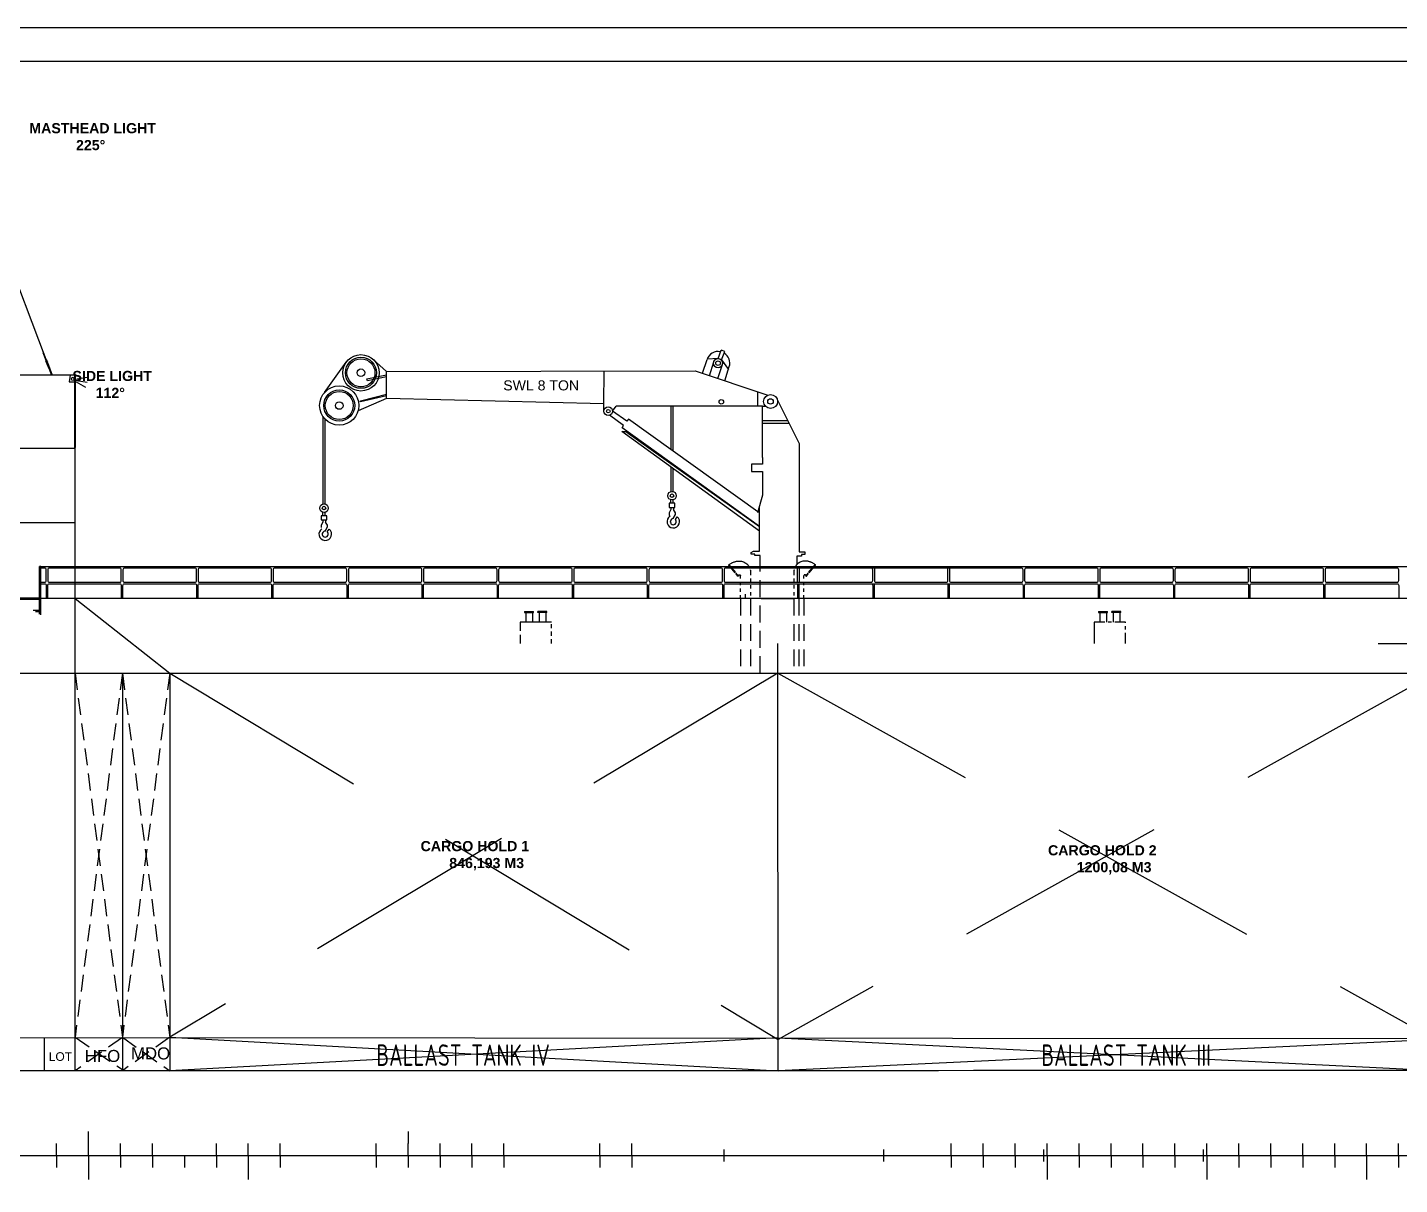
# Model space of a CAD drawing. Header units: millimetres. Extents: x 2592 to 2762, y 1632 to 1753.
# Drawn here: x 2624.26 to 2664.86, y 1718.48 to 1752.72 of the extents above; entities that cross this region are included whole.
import ezdxf

# ---------------------------------------------------------------- set-up
doc = ezdxf.new("R2010")
doc.units = ezdxf.units.MM
for name, pattern in [('ASVLTYPE', [0.75, 0.5, -0.25]), ('C_CENTER_L', [2, 1.25, -0.25, 0.25, -0.25]), ('C_PHANTOM_L', [2.5, 1.25, -0.25, 0.25, -0.25, 0.25, -0.25]), ('DASHED', [0.75, 0.5, -0.25]), ('DASHED2', [9.525, 6.35, -3.175]), ('HIDDEN', [0.375, 0.25, -0.125])]:
    doc.linetypes.add(name, pattern=pattern)
for name, color, linetype in [('-1', 7, 'Continuous'), ('15', 7, 'Continuous'), ('Hidrolik&PJ', 150, 'Continuous'), ('Layer3', 7, 'Continuous'), ('R. sheerplan', 7, 'Continuous')]:
    doc.layers.add(name, color=color, linetype=linetype)
for name, color, linetype, lineweight in [('bangunan atas', 10, 'Continuous', 40), ('Hidden', 52, 'HIDDEN', 20), ('Lain', 40, 'Continuous', 20)]:
    doc.layers.add(name, color=color, linetype=linetype, lineweight=lineweight)
doc.styles.add('gurit', font='Arial.ttf', dxfattribs={"height": 0.00225})
doc.styles.add('PPNS', font='swissko.ttf', dxfattribs={"height": 5})
doc.styles.add('tls3', font='ISOCPEUR.TTF', dxfattribs={"width": 0.7, "height": 0.003})

# ---------------------------------------------------------------- blocks, each defined once
blk = doc.blocks.new('vent 1')
blk.add_line((33.055, -56.152), (33.055, -55.973))
at = {"layer": 'Hidden', "color": 7, "linetype": 'ByBlock', "lineweight": -2, "ltscale": 0.2, "true_color": 0xffffff}
blk.add_line((33.341, -55.257), (33.454, -55.118), dxfattribs=at)
for points in [[(32.866, -55.003, 0.046044), (32.855, -55.085), (32.855, -55.349), (32.855, -56.152)], [(33.255, -56.152), (33.255, -55.353), (33.255, -55.243, -1), (33.34, -55.243), (33.442, -55.116)], [(33.34, -55.243, 1), (33.356, -55.255), (33.465, -55.12)]]:
    blk.add_lwpolyline(points, format="xyb", dxfattribs=at)
at = {"layer": 'Lain', "color": 7, "linetype": 'ByBlock', "lineweight": -2, "true_color": 0xffffff}
blk.add_line((33.454, -55.118), (33.711, -54.801), dxfattribs=at)
for points in [[(33.442, -55.116), (33.697, -54.803, 0.17095), (33.333, -54.657, 0.363978), (32.866, -55.003)], [(33.465, -55.12), (33.712, -54.815, 1), (33.697, -54.803)]]:
    blk.add_lwpolyline(points, format="xyb", dxfattribs=at)

msp = doc.modelspace()

# ---------------------------------------------------------------- linework, layer by layer
at = {"layer": '-1', "color": 7}
msp.add_line((2664.23, 1734.493), (2667.603, 1734.493), dxfattribs=at)
at = {"layer": '-1', "color": 7, "linetype": 'DASHED2'}
for p, q in [((2628.468, 1733.617), (2646.47, 1722.777)), ((2646.464, 1733.617), (2628.468, 1722.841)), ((2646.464, 1733.617), (2665.91, 1722.777)), ((2665.916, 1733.617), (2646.47, 1722.777))]:
    msp.add_line(p, q, dxfattribs=at)
at = {"layer": '-1', "color": 7}
for points in [[(2761.939, 1631.918), (2591.739, 1631.918), (2591.739, 1752.718), (2761.939, 1752.718)], [(2760.939, 1632.918), (2592.739, 1632.918), (2592.739, 1751.718), (2760.939, 1751.718)]]:
    msp.add_lwpolyline(points, close=True, dxfattribs=at)
at = {"color": 7, "linetype": 'C_PHANTOM_L', "ltscale": 20}
for p, q in [((2624.813, 1742.862), (2624.724, 1743.095)), ((2624.839, 1742.813), (2624.73, 1743.098)), ((2624.825, 1742.867), (2624.735, 1743.1)), ((2624.816, 1742.895), (2624.801, 1742.89)), ((2624.832, 1742.87), (2624.806, 1742.859)), ((2624.822, 1742.807), (2624.806, 1742.859)), ((2624.857, 1742.82), (2624.832, 1742.87))]:
    msp.add_line(p, q, dxfattribs=at)
at = {"color": 7}
for p, q in [((2624.801, 1742.89), (2624.806, 1742.859)), ((2624.816, 1742.895), (2624.832, 1742.87)), ((2624.817, 1742.805), (2624.862, 1742.822)), ((2624.887, 1742.636), (2624.824, 1742.803)), ((2624.831, 1742.836), (2624.985, 1742.433)), ((2624.837, 1742.795), (2624.975, 1742.433)), ((2624.891, 1742.637), (2624.84, 1742.77)), ((2624.86, 1742.778), (2624.843, 1742.772)), ((2624.861, 1742.775), (2624.844, 1742.768)), ((2624.849, 1742.77), (2624.861, 1742.775)), ((2624.849, 1742.77), (2624.891, 1742.658)), ((2624.853, 1742.802), (2624.994, 1742.433)), ((2624.86, 1742.778), (2624.861, 1742.775)), ((2624.861, 1742.775), (2624.904, 1742.663)), ((2625.668, 1740.288), (2625.668, 1742.433)), ((2625.716, 1742.319), (2626.031, 1742.374)), ((2625.7, 1742.232), (2625.976, 1742.071)), ((2625.707, 1742.276), (2626.022, 1742.219)), ((2625.668, 1738.065), (2625.668, 1740.288)), ((2624.615, 1736.767), (2646.961, 1736.767)), ((2646.127, 1736.767), (2665.575, 1736.767)), ((2646.8, 1736.767), (2646.961, 1736.767))]:
    msp.add_line(p, q, dxfattribs=at)
for p, q in [((2625.668, 1733.617), (2625.668, 1738.065)), ((2625.668, 1735.824), (2628.468, 1733.617)), ((2645.97, 1735.825), (2646.956, 1735.825)), ((2646.464, 1733.617), (2646.464, 1734.493)), ((2595.418, 1733.617), (2708.179, 1733.617)), ((2625.668, 1721.85), (2625.668, 1733.617)), ((2646.47, 1721.85), (2646.464, 1733.617)), ((2624.756, 1722.834), (2624.756, 1721.85)), ((2628.468, 1722.841), (2646.47, 1721.85)), ((2646.47, 1722.827), (2628.468, 1721.85)), ((2646.47, 1722.827), (2665.91, 1721.863)), ((2665.91, 1722.777), (2646.47, 1721.85)), ((2626.067, 1719.696), (2626.067, 1720.05)), ((2635.522, 1720.05), (2635.522, 1719.696)), ((2625.121, 1719.343), (2625.121, 1719.696)), ((2626.067, 1719.343), (2626.067, 1719.696)), ((2627.012, 1719.343), (2627.012, 1719.696)), ((2627.958, 1719.343), (2627.958, 1719.696)), ((2629.849, 1719.343), (2629.849, 1719.696)), ((2630.795, 1719.343), (2630.795, 1719.696)), ((2631.74, 1719.343), (2631.74, 1719.696)), ((2634.577, 1719.343), (2634.577, 1719.696)), ((2635.522, 1719.343), (2635.522, 1719.696)), ((2636.468, 1719.343), (2636.468, 1719.696)), ((2637.414, 1719.343), (2637.414, 1719.696)), ((2638.359, 1719.343), (2638.359, 1719.696)), ((2641.196, 1719.343), (2641.196, 1719.696)), ((2642.141, 1719.343), (2642.141, 1719.696)), ((2651.597, 1719.343), (2651.597, 1719.696)), ((2652.543, 1719.343), (2652.543, 1719.696)), ((2653.488, 1719.343), (2653.488, 1719.696)), ((2654.434, 1719.343), (2654.434, 1719.696)), ((2655.379, 1719.343), (2655.379, 1719.696)), ((2656.325, 1719.343), (2656.325, 1719.696)), ((2657.27, 1719.343), (2657.27, 1719.696)), ((2658.216, 1719.343), (2658.216, 1719.696)), ((2659.162, 1719.343), (2659.162, 1719.696)), ((2660.107, 1719.343), (2660.107, 1719.696)), ((2661.053, 1719.343), (2661.053, 1719.696)), ((2661.998, 1719.343), (2661.998, 1719.696)), ((2662.944, 1719.343), (2662.944, 1719.696)), ((2663.889, 1719.343), (2663.889, 1719.696)), ((2664.835, 1719.343), (2664.835, 1719.696)), ((2625.121, 1719.343), (2625.121, 1718.989)), ((2626.067, 1719.343), (2626.067, 1718.989)), ((2627.012, 1719.343), (2627.012, 1718.989)), ((2627.958, 1719.343), (2627.958, 1718.989)), ((2628.903, 1719.343), (2628.903, 1718.989)), ((2629.849, 1719.343), (2629.849, 1718.989)), ((2630.795, 1719.343), (2630.795, 1718.989)), ((2631.74, 1719.343), (2631.74, 1718.989)), ((2634.577, 1719.343), (2634.577, 1718.989)), ((2635.522, 1719.343), (2635.522, 1718.989)), ((2636.468, 1719.343), (2636.468, 1718.989)), ((2637.414, 1719.343), (2637.414, 1718.989)), ((2638.359, 1719.343), (2638.359, 1718.989)), ((2641.196, 1719.343), (2641.196, 1718.989)), ((2642.141, 1719.343), (2642.141, 1718.989)), ((2644.876, 1719.166), (2644.876, 1719.52)), ((2649.604, 1719.166), (2649.604, 1719.52)), ((2651.597, 1719.343), (2651.597, 1718.989)), ((2652.543, 1719.343), (2652.543, 1718.989)), ((2653.488, 1719.343), (2653.488, 1718.989)), ((2654.332, 1719.166), (2654.332, 1719.52)), ((2654.434, 1719.343), (2654.434, 1718.989)), ((2655.379, 1719.343), (2655.379, 1718.989)), ((2656.325, 1719.343), (2656.325, 1718.989)), ((2657.27, 1719.343), (2657.27, 1718.989)), ((2658.216, 1719.343), (2658.216, 1718.989)), ((2659.06, 1719.166), (2659.06, 1719.52)), ((2659.162, 1719.343), (2659.162, 1718.989)), ((2660.107, 1719.343), (2660.107, 1718.989)), ((2661.053, 1719.343), (2661.053, 1718.989)), ((2661.998, 1719.343), (2661.998, 1718.989)), ((2662.944, 1719.343), (2662.944, 1718.989)), ((2663.889, 1719.343), (2663.889, 1718.989)), ((2664.835, 1719.343), (2664.835, 1718.989)), ((2626.067, 1718.989), (2626.067, 1718.635)), ((2630.795, 1718.989), (2630.795, 1718.635)), ((2654.434, 1718.989), (2654.434, 1718.635)), ((2659.162, 1718.989), (2659.162, 1718.635)), ((2663.889, 1718.989), (2663.889, 1718.635))]:
    msp.add_line(p, q)
at = {"ltscale": 0.25}
for p, q in [((2638.969, 1735.441), (2639.238, 1735.441)), ((2639.238, 1735.406), (2639.238, 1735.441)), ((2639.363, 1735.406), (2639.363, 1735.441)), ((2639.633, 1735.441), (2639.363, 1735.441)), ((2639.633, 1735.406), (2639.633, 1735.441)), ((2639.763, 1735.119), (2638.838, 1735.119)), ((2638.969, 1735.406), (2639.238, 1735.406)), ((2639.003, 1735.406), (2639.003, 1735.119)), ((2639.203, 1735.406), (2639.203, 1735.119)), ((2639.633, 1735.406), (2639.363, 1735.406)), ((2639.398, 1735.406), (2639.398, 1735.119)), ((2639.598, 1735.406), (2639.598, 1735.119))]:
    msp.add_line(p, q, dxfattribs=at)
at = {"ltscale": 2}
msp.add_line((2638.969, 1735.441), (2638.969, 1735.406), dxfattribs=at)
at = {"linetype": 'ASVLTYPE'}
for p, q in [((2645.359, 1735.817), (2645.359, 1733.617)), ((2645.657, 1735.817), (2645.657, 1733.617)), ((2646.937, 1735.817), (2646.937, 1733.617)), ((2647.086, 1735.817), (2647.086, 1733.617)), ((2647.236, 1735.817), (2647.236, 1733.617)), ((2625.668, 1733.617), (2627.068, 1722.842)), ((2627.068, 1733.617), (2625.668, 1722.843)), ((2628.468, 1722.841), (2627.068, 1721.85))]:
    msp.add_line(p, q, dxfattribs=at)
at = {"linetype": 'C_CENTER_L', "ltscale": 0.25}
for p, q in [((2655.956, 1735.441), (2656.225, 1735.441)), ((2656.225, 1735.406), (2656.225, 1735.441)), ((2656.351, 1735.406), (2656.351, 1735.441)), ((2656.62, 1735.441), (2656.351, 1735.441)), ((2656.62, 1735.406), (2656.62, 1735.441)), ((2656.75, 1735.119), (2655.826, 1735.119)), ((2655.956, 1735.406), (2656.225, 1735.406)), ((2655.991, 1735.406), (2655.991, 1735.119)), ((2656.19, 1735.406), (2656.19, 1735.119)), ((2656.62, 1735.406), (2656.351, 1735.406)), ((2656.386, 1735.406), (2656.386, 1735.119)), ((2656.585, 1735.406), (2656.585, 1735.119)), ((2656.75, 1734.493), (2656.75, 1735.119))]:
    msp.add_line(p, q, dxfattribs=at)
at = {"linetype": 'C_CENTER_L', "ltscale": 2}
msp.add_line((2655.956, 1735.441), (2655.956, 1735.406), dxfattribs=at)
at = {"linetype": 'HIDDEN'}
msp.add_line((2638.838, 1735.119), (2638.838, 1734.493), dxfattribs=at)
at = {"linetype": 'ASVLTYPE', "ltscale": 0.25}
msp.add_line((2639.763, 1734.493), (2639.763, 1735.119), dxfattribs=at)
at = {"linetype": 'C_CENTER_L'}
msp.add_line((2655.826, 1735.119), (2655.826, 1734.493), dxfattribs=at)
at = {"ltscale": 5}
msp.add_line((2594.373, 1719.343), (2723.46, 1719.343), dxfattribs=at)
msp.add_lwpolyline([(2625.668, 1742.433), (2625.524, 1742.433), (2625.489, 1742.237), (2625.668, 1742.237)], close=True)
for points in [[(2624.615, 1736.767), (2624.615, 1735.363)], [(2651.589, 1736.721), (2644.919, 1736.721)], [(2644.919, 1736.304), (2649.229, 1736.304)], [(2644.919, 1736.258), (2651.589, 1736.258)]]:
    msp.add_lwpolyline(points)
for points in [[(2624.656, 1736.304), (2624.767, 1736.304, 0.414214), (2624.813, 1736.351), (2624.813, 1736.675, 0.414214), (2624.767, 1736.721), (2624.656, 1736.721)], [(2647.004, 1736.721), (2644.919, 1736.721, 0.414214), (2644.873, 1736.675), (2644.873, 1736.351, 0.414214), (2644.919, 1736.304), (2647.004, 1736.304)], [(2644.919, 1736.304), (2647.004, 1736.304, 0.414214), (2647.051, 1736.351), (2647.051, 1736.675, 0.414214), (2647.004, 1736.721), (2644.919, 1736.721)], [(2624.656, 1736.258), (2624.767, 1736.258, -0.414214), (2624.813, 1736.212), (2624.813, 1735.824)], [(2624.86, 1735.824), (2624.86, 1736.212, -0.414214), (2624.906, 1736.258), (2626.991, 1736.258, -0.414214), (2627.037, 1736.212), (2627.037, 1735.824)], [(2627.083, 1735.824), (2627.083, 1736.212, -0.414214), (2627.13, 1736.258), (2629.214, 1736.258, -0.414214), (2629.261, 1736.212), (2629.261, 1735.824)], [(2629.307, 1735.824), (2629.307, 1736.212, -0.414214), (2629.353, 1736.258), (2631.438, 1736.258, -0.414214), (2631.485, 1736.212), (2631.485, 1735.824)], [(2631.531, 1735.824), (2631.531, 1736.212, -0.414214), (2631.577, 1736.258), (2633.662, 1736.258, -0.414214), (2633.708, 1736.212), (2633.708, 1735.824)], [(2633.755, 1735.824), (2633.755, 1736.212, -0.414214), (2633.801, 1736.258), (2635.886, 1736.258, -0.414214), (2635.932, 1736.212), (2635.932, 1735.825)], [(2635.978, 1735.825), (2635.978, 1736.212, -0.414214), (2636.025, 1736.258), (2638.109, 1736.258, -0.414214), (2638.156, 1736.212), (2638.156, 1735.839)], [(2638.202, 1735.839), (2638.202, 1736.212, -0.414214), (2638.248, 1736.258), (2640.333, 1736.258, -0.414214), (2640.379, 1736.212), (2640.379, 1735.825)], [(2640.426, 1735.825), (2640.426, 1736.212, -0.414214), (2640.472, 1736.258), (2642.557, 1736.258, -0.414214), (2642.603, 1736.212), (2642.603, 1735.825)], [(2642.649, 1735.825), (2642.649, 1736.212, -0.414214), (2642.696, 1736.258), (2644.78, 1736.258, -0.414214), (2644.827, 1736.212), (2644.827, 1735.825)], [(2644.873, 1735.825), (2644.873, 1736.212, -0.414214), (2644.919, 1736.258), (2647.004, 1736.258)], [(2644.919, 1736.258), (2647.004, 1736.258, -0.414214), (2647.051, 1736.212), (2647.051, 1735.825)], [(2647.097, 1735.825), (2647.097, 1736.212, -0.414214), (2647.143, 1736.258), (2649.228, 1736.258, -0.414214), (2649.274, 1736.212), (2649.274, 1735.825)], [(2649.321, 1735.825), (2649.321, 1736.212, -0.414214), (2649.367, 1736.258), (2651.452, 1736.258, -0.414214), (2651.498, 1736.212), (2651.498, 1735.825)], [(2651.544, 1735.825), (2651.544, 1736.212, -0.414214), (2651.591, 1736.258), (2653.675, 1736.258, -0.414214), (2653.722, 1736.212), (2653.722, 1735.825)], [(2653.768, 1735.825), (2653.768, 1736.212, -0.414214), (2653.814, 1736.258), (2655.899, 1736.258, -0.414214), (2655.945, 1736.212), (2655.945, 1735.825)], [(2655.992, 1735.825), (2655.992, 1736.212, -0.414214), (2656.038, 1736.258), (2658.123, 1736.258, -0.414214), (2658.169, 1736.212), (2658.169, 1735.825)], [(2658.215, 1735.825), (2658.215, 1736.212, -0.414214), (2658.262, 1736.258), (2660.346, 1736.258, -0.414214), (2660.393, 1736.212), (2660.393, 1735.825)], [(2660.439, 1735.825), (2660.439, 1736.212, -0.414214), (2660.485, 1736.258), (2662.57, 1736.258, -0.414214), (2662.617, 1736.212), (2662.617, 1735.825)], [(2662.663, 1735.825), (2662.663, 1736.212, -0.414214), (2662.709, 1736.258), (2664.794, 1736.258, -0.414214), (2664.84, 1736.212), (2664.84, 1735.825)]]:
    msp.add_lwpolyline(points, format="xyb")
for points in [[(2624.906, 1736.304), (2626.991, 1736.304, 0.414214), (2627.037, 1736.351), (2627.037, 1736.675, 0.414214), (2626.991, 1736.721), (2624.906, 1736.721, 0.414214), (2624.86, 1736.675), (2624.86, 1736.351, 0.414214)], [(2627.13, 1736.304), (2629.214, 1736.304, 0.414214), (2629.261, 1736.351), (2629.261, 1736.675, 0.414214), (2629.214, 1736.721), (2627.13, 1736.721, 0.414214), (2627.083, 1736.675), (2627.083, 1736.351, 0.414214)], [(2629.353, 1736.304), (2631.438, 1736.304, 0.414214), (2631.485, 1736.351), (2631.485, 1736.675, 0.414214), (2631.438, 1736.721), (2629.353, 1736.721, 0.414214), (2629.307, 1736.675), (2629.307, 1736.351, 0.414214)], [(2631.577, 1736.304), (2633.662, 1736.304, 0.414214), (2633.708, 1736.351), (2633.708, 1736.675, 0.414214), (2633.662, 1736.721), (2631.577, 1736.721, 0.414214), (2631.531, 1736.675), (2631.531, 1736.351, 0.414214)], [(2633.801, 1736.304), (2635.886, 1736.304, 0.414214), (2635.932, 1736.351), (2635.932, 1736.675, 0.414214), (2635.886, 1736.721), (2633.801, 1736.721, 0.414214), (2633.755, 1736.675), (2633.755, 1736.351, 0.414214)], [(2636.025, 1736.304), (2638.109, 1736.304, 0.414214), (2638.156, 1736.351), (2638.156, 1736.675, 0.414214), (2638.109, 1736.721), (2636.025, 1736.721, 0.414214), (2635.978, 1736.675), (2635.978, 1736.351, 0.414214)], [(2638.248, 1736.304), (2640.333, 1736.304, 0.414214), (2640.379, 1736.351), (2640.379, 1736.675, 0.414214), (2640.333, 1736.721), (2638.248, 1736.721, 0.414214), (2638.202, 1736.675), (2638.202, 1736.351, 0.414214)], [(2640.472, 1736.304), (2642.557, 1736.304, 0.414214), (2642.603, 1736.351), (2642.603, 1736.675, 0.414214), (2642.557, 1736.721), (2640.472, 1736.721, 0.414214), (2640.426, 1736.675), (2640.426, 1736.351, 0.414214)], [(2642.696, 1736.304), (2644.78, 1736.304, 0.414214), (2644.827, 1736.351), (2644.827, 1736.675, 0.414214), (2644.78, 1736.721), (2642.696, 1736.721, 0.414214), (2642.649, 1736.675), (2642.649, 1736.351, 0.414214)], [(2647.143, 1736.304), (2649.228, 1736.304, 0.414214), (2649.274, 1736.351), (2649.274, 1736.675, 0.414214), (2649.228, 1736.721), (2647.143, 1736.721, 0.414214), (2647.097, 1736.675), (2647.097, 1736.351, 0.414214)], [(2649.367, 1736.304), (2651.452, 1736.304, 0.414214), (2651.498, 1736.351), (2651.498, 1736.675, 0.414214), (2651.452, 1736.721), (2649.367, 1736.721, 0.414214), (2649.321, 1736.675), (2649.321, 1736.351, 0.414214)], [(2651.591, 1736.304), (2653.675, 1736.304, 0.414214), (2653.722, 1736.351), (2653.722, 1736.675, 0.414214), (2653.675, 1736.721), (2651.591, 1736.721, 0.414214), (2651.544, 1736.675), (2651.544, 1736.351, 0.414214)], [(2653.814, 1736.304), (2655.899, 1736.304, 0.414214), (2655.945, 1736.351), (2655.945, 1736.675, 0.414214), (2655.899, 1736.721), (2653.814, 1736.721, 0.414214), (2653.768, 1736.675), (2653.768, 1736.351, 0.414214)], [(2656.038, 1736.304), (2658.123, 1736.304, 0.414214), (2658.169, 1736.351), (2658.169, 1736.675, 0.414214), (2658.123, 1736.721), (2656.038, 1736.721, 0.414214), (2655.992, 1736.675), (2655.992, 1736.351, 0.414214)], [(2658.262, 1736.304), (2660.346, 1736.304, 0.414214), (2660.393, 1736.351), (2660.393, 1736.675, 0.414214), (2660.346, 1736.721), (2658.262, 1736.721, 0.414214), (2658.215, 1736.675), (2658.215, 1736.351, 0.414214)], [(2660.485, 1736.304), (2662.57, 1736.304, 0.414214), (2662.617, 1736.351), (2662.617, 1736.675, 0.414214), (2662.57, 1736.721), (2660.485, 1736.721, 0.414214), (2660.439, 1736.675), (2660.439, 1736.351, 0.414214)], [(2662.709, 1736.304), (2664.794, 1736.304, 0.414214), (2664.84, 1736.351), (2664.84, 1736.675, 0.414214), (2664.794, 1736.721), (2662.709, 1736.721, 0.414214), (2662.663, 1736.675), (2662.663, 1736.351, 0.414214)]]:
    msp.add_lwpolyline(points, format="xyb", close=True)
at = {"color": 7}
msp.add_circle((2624.839, 1742.814), 0.007, dxfattribs=at)
msp.add_circle((2625.612, 1742.318), 0.0497)
for centre, radius, start, end in [((2624.839, 1742.814), 0.0187, 192.9301, 31.8746), ((2624.839, 1742.814), 0.0159, 333.2215, 248.5251), ((2624.831, 1742.793), 0.00609, 20.8733, 68.5251), ((2624.845, 1742.765), 0.0067, 110.8733, 200.8733), ((2624.845, 1742.765), 0.00305, 110.8733, 200.8733), ((2624.859, 1742.804), 0.00609, 153.2215, 200.8733)]:
    msp.add_arc(centre, radius, start, end, dxfattribs=at)
at = {"layer": '15'}
msp.add_open_spline([(2709.391, 1735.827), (2709.817, 1735.919), (2710.477, 1736.174), (2710.948, 1736.642), (2711.116, 1736.81), (2714.662, 1736.81), (2718.208, 1736.81), (2721.754, 1736.81), (2720.761, 1735.824), (2719.403, 1734.476), (2717.167, 1731.123), (2717.167, 1731.123), (2716.481, 1729.389), (2715.911, 1727.078), (2715.313, 1724.752), (2714.309, 1722.777), (2713.818, 1721.862), (2712.442, 1721.892), (2690.304, 1721.878), (2668.166, 1721.864), (2646.028, 1721.85), (2632.996, 1721.85), (2619.965, 1721.85), (2606.934, 1721.85), (2606.934, 1721.85), (2606.934, 1721.85), (2606.636, 1721.856), (2605.715, 1721.922), (2604.644, 1722.385), (2603.829, 1722.978), (2603.495, 1723.574), (2603.362, 1723.811), (2603.156, 1723.929), (2602.95, 1724.047), (2602.744, 1724.165), (2602.744, 1724.51), (2602.744, 1724.856), (2602.744, 1725.201), (2602.95, 1725.319), (2603.156, 1725.437), (2603.362, 1725.555), (2603.303, 1725.775), (2603.152, 1726.341), (2602.2, 1726.778), (2601.261, 1726.948), (2599.986, 1726.99), (2598.362, 1727.629), (2596.716, 1728.266), (2595.882, 1729.341), (2595.513, 1729.989), (2595.447, 1730.532), (2595.418, 1730.768), (2595.418, 1731.687), (2595.418, 1732.606), (2595.418, 1733.525), (2595.418, 1734.297), (2595.418, 1735.069), (2595.418, 1735.841), (2604.953, 1735.841), (2614.488, 1735.841), (2623.655, 1735.841), (2623.691, 1735.826), (2623.726, 1735.811), (2623.761, 1735.796)], degree=3, knots=[1.134545, 1.134545, 1.134545, 1.134545, 2.515132, 3.281721, 3.281721, 3.281721, 4.281721, 4.281721, 4.281721, 8.726256, 10.356682, 12.498628, 13.80364, 16.24346, 20.226537, 21.730911, 23.966032, 23.966032, 23.966032, 24.966032, 24.966032, 24.966032, 25.966032, 25.966032, 25.966032, 26.198271, 26.703332, 28.175098, 29.140342, 30.460139, 31.335051, 31.335051, 31.335051, 32.335051, 32.335051, 32.335051, 33.335051, 33.335051, 33.335051, 34.335051, 34.335051, 34.335051, 35.047195, 36.166156, 37.391397, 38.202571, 40.252391, 43.035888, 43.637992, 44.63295, 45.397134, 45.397134, 45.397134, 46.397134, 46.397134, 46.397134, 47.397134, 47.397134, 47.397134, 48.397134, 48.397134, 48.397134, 48.473522, 48.473522, 48.473522, 48.473522], dxfattribs=at)
at = {"layer": 'bangunan atas', "color": 7}
msp.add_line((2625.668, 1740.288), (2625.668, 1742.433), dxfattribs=at)
at = {"layer": 'Hidrolik&PJ', "color": 7}
msp.add_line((2622.672, 1748.53), (2624.981, 1742.433), dxfattribs=at)
at = {"layer": 'Layer3', "color": 0}
for p, q in [((2625.668, 1742.433), (2610.496, 1742.433)), ((2625.668, 1740.265), (2604.203, 1740.265)), ((2625.668, 1738.065), (2625.668, 1740.265)), ((2625.668, 1738.065), (2604.223, 1738.065)), ((2624.615, 1736.767), (2624.656, 1736.767)), ((2624.615, 1735.837), (2623.735, 1735.837)), ((2624.615, 1735.796), (2623.761, 1735.796)), ((2624.615, 1735.467), (2624.428, 1735.467)), ((2709.391, 1735.827), (2624.656, 1735.824)), ((2624.615, 1735.427), (2624.501, 1735.427)), ((2627.068, 1733.617), (2627.068, 1721.85)), ((2628.468, 1733.617), (2628.468, 1721.85)), ((2604.067, 1722.848), (2706.779, 1722.78))]:
    msp.add_line(p, q, dxfattribs=at)
at = {"layer": 'Layer3', "linetype": 'ASVLTYPE'}
for p, q in [((2627.068, 1733.617), (2628.468, 1722.846)), ((2628.468, 1733.617), (2627.068, 1722.847)), ((2625.668, 1722.843), (2627.068, 1721.885)), ((2627.068, 1722.833), (2625.668, 1721.85)), ((2627.068, 1722.842), (2628.468, 1721.85))]:
    msp.add_line(p, q, dxfattribs=at)
at = {"layer": 'Layer3', "color": 255}
msp.add_line((2645.205, 1733.617), (2647.723, 1733.617), dxfattribs=at)
at = {"layer": 'Layer3', "color": 0}
for points in [[(2624.656, 1735.339), (2624.656, 1736.768), (2624.615, 1736.768)], [(2624.615, 1735.363), (2624.615, 1736.768), (2624.655, 1736.768)], [(2625.668, 1733.617), (2625.668, 1736.767)]]:
    msp.add_lwpolyline(points, dxfattribs=at)
at = {"layer": 'R. sheerplan', "color": 0, "linetype": 'ByBlock'}
for p, q in [((2644.697, 1742.921), (2644.784, 1743.171)), ((2644.9, 1743.133), (2644.784, 1743.171)), ((2633.048, 1741.913), (2633.691, 1742.811)), ((2634.883, 1742.535), (2634.493, 1742.894)), ((2644.232, 1742.486), (2644.369, 1742.895)), ((2644.697, 1742.921), (2644.372, 1742.904)), ((2644.447, 1742.415), (2644.568, 1742.824)), ((2644.794, 1742.88), (2644.9, 1743.133)), ((2644.794, 1742.88), (2645.001, 1742.598)), ((2634.307, 1742.319), (2634.883, 1742.44)), ((2634.883, 1742.382), (2634.318, 1742.266)), ((2634.883, 1742.535), (2644.018, 1742.557)), ((2634.883, 1741.744), (2634.883, 1742.535)), ((2641.32, 1741.582), (2641.323, 1742.55)), ((2644.018, 1742.557), (2646.172, 1741.843)), ((2644.69, 1742.334), (2644.826, 1742.743)), ((2644.897, 1742.266), (2645.028, 1742.682)), ((2634.318, 1742.266), (2634.307, 1742.319)), ((2645.877, 1741.511), (2645.877, 1741.941)), ((2634.883, 1741.744), (2634.044, 1741.373)), ((2634.113, 1741.674), (2634.883, 1741.869)), ((2634.883, 1741.816), (2634.113, 1741.638)), ((2634.113, 1741.638), (2634.113, 1741.674)), ((2641.32, 1741.582), (2634.883, 1741.744)), ((2641.318, 1741.367), (2641.32, 1741.582)), ((2646.449, 1741.708), (2647.1, 1740.411)), ((2632.998, 1741.218), (2632.998, 1738.99)), ((2633.055, 1741.144), (2633.055, 1738.949)), ((2641.902, 1740.942), (2641.483, 1741.243)), ((2641.577, 1741.367), (2641.68, 1741.511)), ((2641.996, 1741.066), (2641.577, 1741.367)), ((2646.009, 1741.511), (2641.68, 1741.511)), ((2642.05, 1741.131), (2641.996, 1741.066)), ((2645.876, 1738.388), (2642.05, 1741.131)), ((2643.297, 1741.511), (2643.297, 1740.237)), ((2643.354, 1741.511), (2643.354, 1740.196)), ((2646.009, 1739.99), (2646.009, 1741.511)), ((2646.009, 1741.511), (2646.101, 1741.511)), ((2645.921, 1737.813), (2641.846, 1740.762)), ((2641.846, 1740.762), (2641.97, 1740.762)), ((2641.855, 1740.876), (2641.902, 1740.942)), ((2645.921, 1737.953), (2641.855, 1740.876)), ((2641.97, 1740.762), (2645.921, 1737.957)), ((2646.766, 1741.077), (2646.009, 1741.077)), ((2646.802, 1741.005), (2646.009, 1741.005)), ((2647.1, 1740.411), (2647.1, 1737.203)), ((2646.009, 1739.99), (2646.009, 1739.798)), ((2643.297, 1739.711), (2643.297, 1738.987)), ((2643.354, 1739.67), (2643.354, 1738.991)), ((2646.009, 1739.798), (2645.683, 1739.798)), ((2645.683, 1739.798), (2645.683, 1739.579)), ((2645.683, 1739.579), (2646.013, 1739.579)), ((2646.013, 1739.579), (2646.013, 1738.881)), ((2632.998, 1738.99), (2632.998, 1738.624)), ((2633.055, 1738.949), (2633.055, 1738.624)), ((2643.295, 1738.639), (2643.295, 1738.745)), ((2643.369, 1738.639), (2643.369, 1738.743)), ((2646.013, 1738.881), (2645.868, 1738.356)), ((2632.996, 1738.273), (2632.996, 1738.378)), ((2633.07, 1738.273), (2633.07, 1738.376)), ((2643.301, 1738.453), (2643.246, 1738.359)), ((2643.246, 1738.359), (2643.246, 1738.294)), ((2643.246, 1738.294), (2643.272, 1738.254)), ((2643.301, 1738.518), (2643.301, 1738.453)), ((2643.372, 1738.186), (2643.441, 1738.311)), ((2643.377, 1738.518), (2643.377, 1738.453)), ((2643.441, 1738.355), (2643.377, 1738.453)), ((2643.441, 1738.311), (2643.441, 1738.355)), ((2645.921, 1737.225), (2645.921, 1738.55)), ((2633.002, 1738.086), (2632.947, 1737.993)), ((2632.947, 1737.993), (2632.947, 1737.928)), ((2633.002, 1738.152), (2633.002, 1738.086)), ((2633.073, 1737.82), (2633.142, 1737.944)), ((2633.078, 1738.152), (2633.078, 1738.086)), ((2633.142, 1737.988), (2633.078, 1738.086)), ((2633.142, 1737.944), (2633.142, 1737.988)), ((2643.432, 1738.163), (2643.49, 1738.242)), ((2633.133, 1737.797), (2633.191, 1737.875)), ((2645.672, 1737.188), (2645.745, 1737.225)), ((2645.672, 1737.133), (2645.672, 1737.188)), ((2645.786, 1737.133), (2645.672, 1737.133)), ((2645.745, 1737.225), (2645.921, 1737.225)), ((2645.786, 1737.092), (2645.786, 1737.133)), ((2645.944, 1737.092), (2645.786, 1737.092)), ((2647.165, 1737.072), (2647.024, 1737.072)), ((2647.024, 1737.072), (2647.024, 1736.821)), ((2647.1, 1737.203), (2647.266, 1737.203)), ((2647.266, 1737.125), (2647.165, 1737.125)), ((2647.165, 1737.125), (2647.165, 1737.072)), ((2647.266, 1737.203), (2647.266, 1737.125))]:
    msp.add_line(p, q, dxfattribs=at)
at = {"layer": 'R. sheerplan', "color": 0, "linetype": 'ASVLTYPE'}
msp.add_line((2645.944, 1733.617), (2645.944, 1737.092), dxfattribs=at)
at = {"layer": 'R. sheerplan', "color": 0, "linetype": 'ByBlock'}
for points in [[(2643.418, 1738.639), (2643.25, 1738.639), (2643.25, 1738.518), (2643.418, 1738.518)], [(2633.119, 1738.273), (2632.951, 1738.273), (2632.951, 1738.152), (2633.119, 1738.152)]]:
    msp.add_lwpolyline(points, close=True, dxfattribs=at)
for centre, radius in [((2634.128, 1742.499), 0.538), ((2634.129, 1742.501), 0.46), ((2634.129, 1742.501), 0.414), ((2644.697, 1742.786), 0.135), ((2644.697, 1742.786), 0.0675), ((2634.129, 1742.501), 0.112), ((2633.486, 1741.532), 0.58), ((2633.486, 1741.532), 0.46), ((2633.486, 1741.532), 0.414), ((2633.486, 1741.532), 0.112), ((2644.791, 1741.64), 0.067), ((2646.251, 1741.652), 0.206), ((2646.247, 1741.653), 0.0815), ((2641.448, 1741.367), 0.129), ((2641.448, 1741.367), 0.052), ((2643.334, 1738.865), 0.127), ((2643.334, 1738.865), 0.0512), ((2633.035, 1738.499), 0.127), ((2633.035, 1738.499), 0.0512)]:
    msp.add_circle(centre, radius, dxfattribs=at)
for centre, radius, start, end in [((2644.697, 1742.786), 0.346, 78.2863, 161.4887), ((2644.697, 1742.786), 0.346, 342.5673, 58.4646), ((2633.073, 1737.73), 0.187, 122.4651, 50.9634), ((2643.372, 1738.097), 0.187, 122.4651, 50.9634), ((2643.372, 1738.097), 0.0897, 90, 48.0949), ((2633.073, 1737.73), 0.0897, 90, 48.0949)]:
    msp.add_arc(centre, radius, start, end, dxfattribs=at)

# ---------------------------------------------------------------- block references
at = {"color": 0, "linetype": 'DASHED', "yscale": 0.7452644722792737, "zscale": 0.7452644722792737}
for p, xscale in [((2670.142, 1777.665), -0.7452644722792737), ((2622.452, 1777.665), 0.7452644722792737)]:
    msp.add_blockref('vent 1', p, dxfattribs=dict(at, xscale=xscale))

# ---------------------------------------------------------------- texts
for s, insert, char_height, width, attachment_point, style in [('{\\fArial|b1|i0|c0|p34;^IMASTHEAD LIGHT \\P225%%D}', (2626.13, 1749.485), 0.3, 6.66744, 5, 'gurit'), ('{\\fArial|b1|i0|c0|p34;^ISIDE LIGHT\\P112%%D}', (2626.71, 1742.157), 0.3, 6.66744, 5, 'gurit'), ('{\\fArial|b1|i0|c0|p34;^ICARGO HOLD 1\\P       846,193 M3}', (2637.441, 1728.214), 0.3, 6.66744, 5, 'gurit'), ('{\\fArial|b1|i0|c0|p34;^ICARGO HOLD 2\\P       1200,08 M3}', (2656.009, 1728.09), 0.3, 6.66744, 5, 'gurit'), ('HFO', (2626.48, 1722.286), 0.356, 3.03781, 5, 'gurit'), ('MDO ', (2627.902, 1722.362), 0.356, 3.03781, 5, 'gurit'), ('BALLAST TANK IV', (2634.583, 1722.632), 0.6358, 46.40152, 1, 'tls3'), ('BALLAST TANK III', (2654.262, 1722.631), 0.6358, 46.40152, 1, 'tls3'), ('LOT', (2625.235, 1722.27), 0.2543, 3.03781, 5, 'gurit')]:
    msp.add_mtext(s, dxfattribs=dict(insert=insert, char_height=char_height, width=width, attachment_point=attachment_point, style=style))
at = {"layer": 'R. sheerplan', "color": 0, "linetype": 'ByBlock', "insert": (2640.584, 1742.278), "char_height": 0.2981, "attachment_point": 3, "style": 'PPNS'}
msp.add_mtext_dynamic_manual_height_columns('SWL 8 TON', width=3.92242, gutter_width=1, heights=[0], dxfattribs=at)

doc.saveas('drawing.dxf')
